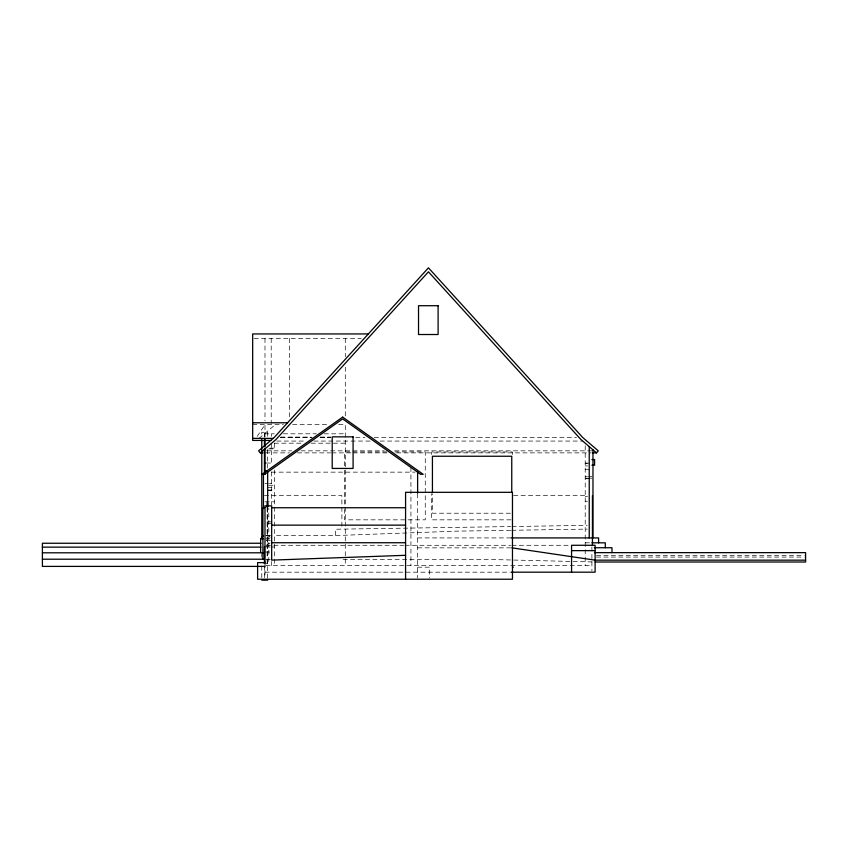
<?xml version="1.0" encoding="UTF-8"?>
<svg xmlns="http://www.w3.org/2000/svg" width="848" height="848" viewBox="0 0 848 848"><rect width="100%" height="100%" fill="white"/><g stroke="black" fill="none" stroke-linecap="round" stroke-linejoin="round"><path stroke-width="0.64" stroke-dasharray="4.24 3.18" d="M267.692 508.397L267.661 546.737L264.449 546.737M257.198 436.402L264.989 424.625L264.989 437.314M258.926 438.448L275.367 424.625M335.395 535.332L335.395 529.226L510.676 526.555M512.001 526.534L587.187 525.347M510.697 530.297L456.637 531.145L341.882 535.332L274.105 535.332M511.789 530.286L587.166 529.11M253.997 338.458L361.237 338.458M252.672 424.625L283.412 424.625M292.634 424.625L328.176 424.625M338.702 424.625L345.284 424.625L345.284 565.489M264.989 433.349L264.449 433.349L264.449 437.303M264.449 433.805L274.307 433.805M283.412 433.805L316.368 433.805M324.222 433.805L345.284 433.805M280.783 437.091L311.057 437.091M320.279 437.091L330.805 437.091M280.783 437.314L311.057 437.314M320.279 437.314L330.805 437.314M280.412 437.536L312.138 437.536M320.067 437.536L330.635 437.536M355.747 437.536L365 437.536M374.254 437.536L576.481 437.536M276.798 441.066L305.937 441.066M313.887 441.066L370.83 441.066M380.105 441.066L582.735 441.066M274.307 443.186L301.909 443.186M311.11 443.186L345.284 443.186M269.781 448.136L274.572 448.136M268.583 448.91L274.572 448.91L274.572 442.592M266.548 450.839L291.659 450.839M300.902 450.839L384.176 450.839M394.744 450.839L591.671 450.839M386.889 451.931L344.564 451.931L344.564 468.902M394.829 451.931L425.261 451.931L425.261 519.835L344.564 519.835L344.564 509.394M265.647 452.874L289.475 452.874M297.415 452.874L330.508 452.874M331.822 452.874L351.676 452.874M353.001 452.874L387.419 452.874M396.684 452.874L591.247 452.874M266.102 463.04L271.678 463.04M585.215 463.103L589.678 463.103M585.215 463.591L587.441 463.591M585.215 465.934L587.441 465.934M585.215 469.591L589.678 469.591M271.614 472.145L414.99 472.145M585.215 476.364L587.441 476.364M588.554 476.364L591.904 476.364M585.215 478.177L587.441 478.177M588.554 478.177L591.904 478.177M585.215 478.749L589.678 478.749M264.989 483.667L268.328 483.667M269.452 483.667L271.678 483.667M268.774 485.268L274.36 485.268M267.661 487.441L274.36 487.441M267.661 490.017L274.36 490.017M267.661 490.504L274.36 490.504M264.449 495.603L341.882 495.603L341.882 529.226M513.634 495.603L587.187 495.603M585.215 496.483L587.441 496.483M585.215 501.232L587.441 501.232M264.989 501.846L274.36 501.846M510.443 513.22L432.427 513.22L432.427 493.801M511.015 519.835L431.632 519.835L431.632 493.716M267.661 521.796L274.36 521.796M267.661 523.258L274.36 523.258M266.293 535.332L272.812 535.332M265.594 535.671L272.123 535.671M417.619 537.918L511.365 537.918M265.519 538.872L270.417 538.872M266.102 540.632L270.565 540.632M585.215 542.826L590.791 542.826M267.661 543.25L269.897 543.25M266.304 545.285L403.637 545.285M404.952 545.285L510.602 545.285M511.895 545.285L570.026 545.285M267.661 547.024L269.897 547.024M271.01 547.024L274.36 547.024M417.619 547.85L510.549 547.85M265.519 552.016L270.417 552.016M596.441 555.631L804.275 555.631M596.441 557.072L804.275 557.072M266.261 559.32L270.289 559.32M343.09 559.32L483.498 559.32L593.801 561.98M263.452 563.772L268.805 563.772L268.805 508.323M265.88 565.489L591.904 565.489M417.619 567.174L429.671 567.174L429.671 578.018M264.989 572.177L510.04 572.177M268.805 535.671L270.226 537.272M591.904 546.939L591.904 570.874M585.215 445.815L585.215 565.489M512.33 454.539L512.33 451.931L431.632 451.931L431.632 454.539M417.619 493.631L417.619 578.018M410.93 467.418L410.93 565.489M345.284 338.458L345.284 356.732M345.284 367.184L345.284 416.792M344.564 470.216L344.564 508.079M289.518 338.458L289.518 416.792M274.36 470.025L274.36 565.489M271.678 433.805L271.678 436.423M271.678 443.186L271.678 464.227M271.678 471.859L271.678 504.995M271.678 561.546L271.678 565.489M271.201 338.458L271.201 423.322M267.661 436.222L267.661 432.257L261.778 432.257L261.778 436.222M267.661 449.472L267.661 468.011M267.661 507.136L267.661 580.159M267.131 507.136L267.131 563.411M264.989 338.458L264.989 420.703M264.989 563.369L264.989 577.88M264.449 566.019L264.449 577.594M261.778 553.299L261.778 557.136M261.778 566.019L261.778 577.605"/><path stroke-width="1.27" d="M267.703 503.108L267.692 507.072L267.661 472.166M592.561 452.874L596.536 452.874L598.275 450.839L582.735 437.536L428.441 267.841L274.148 437.536L258.619 450.839L260.357 452.874L262.997 452.874M260.622 552.016L260.622 538.872L263.452 535.671M260.357 452.874L276.024 439.465L428.441 271.816L580.869 439.465L596.536 452.874M405.577 555.302L271.678 560.125L271.678 505.864L264.989 505.864L264.989 562.807M368.339 333.942L252.672 333.942L252.672 440.419L270.788 440.419M252.672 422.781L287.578 422.781M252.672 438.374L273.183 438.374M591.904 459.563L594.586 459.563L594.586 465.245L591.904 465.245M264.449 463.04L264.989 463.04M266.664 471.096L264.65 471.096L264.65 473.587M267.661 501.846L267.131 501.846L267.131 507.136M265.021 507.592L262.922 507.592L262.922 559.521M271.678 507.74L405.577 507.74M271.678 525.135L405.577 525.135M511.344 537.918L598.593 537.918L598.593 542.826M260.622 538.872L263.071 538.872M271.678 542.731L405.577 542.731M591.904 542.826L605.292 542.826L605.292 547.734M261.014 543.25L42.4 543.25L42.4 566.4L264.989 566.4M42.4 547.14L261.014 547.14M594.342 547.734L611.98 547.734L611.98 552.642M571.563 550.638L595.116 550.638M594.416 552.642L805.6 552.642L805.6 562.012L595.116 562.012M42.4 552.801L263.664 552.801M42.4 559.214L263.664 559.214M805.6 560.157L595.116 560.157L511.863 547.85M264.989 562.627L257.612 562.627L257.612 579.226L512.468 579.226L512.468 492.317L405.577 492.317L405.577 579.226M512.468 567.174L513.284 567.174M511.164 572.177L595.116 572.177L595.116 545.285L571.563 545.285L571.563 572.177M261.778 580.159L267.661 580.159M592.975 449.822L592.975 537.918M592.445 495.603L592.445 545.285M589.233 446.62L589.233 537.918M511.757 492.497L511.757 456.245L432.427 456.245L432.427 492.497M417.619 472.145L417.619 493.197M264.989 439.073L264.989 446.97M264.989 474.191L264.989 448.91L264.449 448.91L264.449 474.191M264.449 439.942L264.449 446.525M264.449 546.737L264.449 562.16M263.452 474.308L263.452 508.514M261.778 439.582L261.778 538.194M342.645 417.11L262.117 474.308L264.65 474.308L342.645 418.912L420.629 474.308L423.173 474.308L342.645 417.11M438.098 305.715L418.53 305.715L418.53 334.515L438.098 334.515L438.098 305.715M353.086 436.847L332.204 436.847L332.204 468.435L353.086 468.435L353.086 436.847"/></g></svg>
